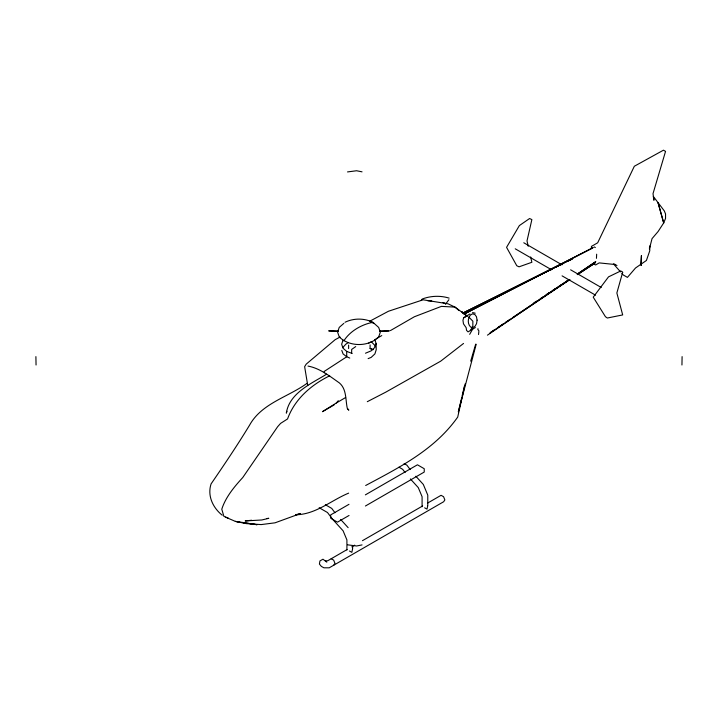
<?xml version="1.0" encoding="UTF-8"?>
<svg xmlns="http://www.w3.org/2000/svg" width="718" height="718" viewBox="0 0 718 718"><rect width="100%" height="100%" fill="white"/><g stroke="black" fill="none" stroke-linecap="round" stroke-linejoin="round"><path stroke-width="1.08" d="M596.658 254.19L596.452 258.336M478.87 331.554L478.52 334.552M477.964 328.664L477.856 329.535L478.879 330.756M681.947 365.004L682.1 356.613M469.904 313.999L463.64 317.805L462.957 320.327L463.478 323.854L466.144 327.668L466.556 330.379L468.073 331.887L475.37 327.534M649.44 247.961L649.763 245.969L649.763 250.788L646.415 260.472L640.564 264.511L641.425 255.599L641.425 265.22L640.384 264.637L635.529 267.993L627.442 277.381L623.278 274.976L621.905 273.423M352.484 549.297L351.847 552.339L349.469 551.029M427.65 506.082L427.013 509.125L424.643 507.823M465.102 383.95L457.716 417.077C434.767 449.639 399.809 467.238 365.677 485.494M461.647 397.916L458.344 411.854L476.178 344.299M462.159 395.771L464.447 386.122M649.368 249.002L652.043 238.627L658.092 231.537L663.692 222.939L665.541 218.443L665.541 213.892L664.276 210.859L653.353 196.454L653.927 200.259L653.012 193.645L665.55 151.381L663.468 150.179L634.335 166.253L597.672 242.801L591.417 246.409L591.417 248.563M470.685 361.172L475.693 344.155M342.989 340.233L341.66 344.245L342.989 348.167L346.659 351.371L352.206 353.489M374.778 339.551L376.106 343.482L374.778 347.494L371.107 350.878L365.48 353.22M286.967 411.279L286.329 413.137C289.354 393.024 311.37 383.6 326.591 374.195M342.791 347.548L345.95 344.084L348.23 342.657M343.85 340.879C349.953 331.115 361.71 324.437 372.902 322.301L378.682 327.444L380.325 332.174L378.682 336.913C368.576 347.099 349.334 347.045 339.237 336.868L337.604 332.129L339.237 327.399L343.85 323.378M577.425 274.626L595.141 262.806L595.68 261.693L578.017 273.585M469.671 334.337L472.965 328.557M470.38 330.558L472.821 326.286L472.875 321.188L468.719 316.952M333.753 565.192L334.965 563.37L333.682 560.148L331.178 558.757M421.134 300.537L422.265 299.029C430.665 295.78 440.529 295.412 449.127 298.132M445.438 304.333L448.894 299.711M334.13 404.925L322.427 411.683L336.284 403.013L338.304 400.698M463.541 343.455L440.69 361.172L385.79 392.145L367.293 401.694M355.733 346.579L351.658 349.442L351.658 352.96M487.45 335.162L568.853 279.903M577.182 274.258L595.68 261.693M490.627 332.407L494.343 329.903M498.059 327.399L503.641 323.647M505.499 322.391L510.148 319.268M512.939 317.383L568.719 279.841M489.757 333.107L569.966 279.598M533.725 302.96L536.534 301.129M540.277 298.697L543.077 296.875M545.886 295.053L549.629 292.621M552.438 290.79L569.284 279.849M578.636 273.764L594.549 263.434M546.613 294.434L549.414 292.603M552.214 290.781L555.947 288.349M558.748 286.527L562.481 284.095M564.348 282.874L569.015 279.832M578.349 273.755L595.141 262.806M329.679 375.81C311.208 384.839 294.676 399.181 287.55 418.944L280.585 423.396L277.624 426.734L242.783 477.506C234.391 486.651 225.64 497.08 221.781 509.206L223.89 516.368L228.405 518.208M336.284 403.013L345.645 397.503M368.711 343.114L370.371 342.154M375.999 338.905L381.761 335.584M390.395 330.603L414.376 316.755L441.399 306.38L454.988 307.107L467.427 316.207M307.062 383.304C288.124 397.081 261.693 403.292 249.658 425.02C237.47 445.088 224.348 464.555 211.074 483.905C207.152 495.842 212.95 507.805 222.239 515.237M348.993 504.323L330.675 514.896L330.675 518.234L337.469 522.157L349.038 515.479M365.381 494.855L417.436 464.797L424.239 468.719L424.239 472.058L365.426 506.01M347.09 549.566L327.65 560.794L325.407 560.785M351.793 546.856L354.701 545.168M362.464 540.69L422.633 505.957M427.479 503.156L441.067 495.312L443.571 496.703L444.855 499.925L443.643 501.747L329.203 567.821L323.899 567.794L321.368 566.403L319.42 564.07L319.932 560.938L322.974 559.205L326.816 562.167M465.955 316.548L463.64 317.805M340.108 337.029L335.18 339.659L306.2 364.143L304.638 366.665L307.753 385.512M369.698 321.251L388.447 311.253L423.117 299.801L448.032 303.813L454.988 307.107L459.017 310.58M593.247 247.45L464.007 314.152L592.745 248.024L463.227 313.075L553.273 268.424M555.274 267.428L563.28 263.461M568.279 260.975L572.282 258.992M462.859 313.021L572.219 258.983M348.652 493.131C331.025 500.41 315.866 514.438 295.807 514.788M368.119 358.632L371.17 357.393L374.895 353.911L376.223 349.72L376.106 343.482M345.017 322.256C353.714 318.047 364.223 318.065 372.902 322.301M362.043 544.908L356.577 545.994L347.521 544.818M295.69 514.734L300.501 513.532L275.039 522.821L261.217 524.58L246.301 523.628L235.351 521.394L225.533 517.139M347.521 171.925L356.577 170.749L362.043 171.835M251.632 520.236L245.197 520.954L261.846 519.976L268.792 518.306L266.647 518.549M594.244 246.938L595.339 247.566M379.741 331.249L389.3 330.863L379.741 331.195M427.829 300.797L431.751 300.968M308.004 366.081C319.725 368.208 329.777 376.196 339.399 382.945C346.758 389.192 345.412 399.8 347.306 408.425L348.822 410.166L347.638 408.856M338.259 331.195L328.7 330.863L338.259 331.249M615.245 264.538L599.198 262.896L595.59 264.987L593.086 263.542M239.704 522.058L235.351 521.394L257.08 524.714L241.876 522.39M472.561 312.563L475.217 313.192M442.835 302.547L445.205 303.346M371.098 322.283L374.069 323.423M370.093 344.936L370.093 348.454L372.992 349.603M349.765 358.067L346.758 356.765L343.096 353.938L341.777 350.402M370.093 348.454L372.956 349.72M640.402 264.628L641.425 265.22M614.455 264.08L616.95 265.525M523.781 242.765L562.023 264.852M570.63 269.815L601.226 287.487M515.237 248.805L551.568 269.78M562.086 275.856L595.554 295.179M404.162 463.613L406.918 465.192L410.157 469.536M398.975 467.185L402.681 469.321L405.087 472.543M325.326 504.709L331.743 508.407L334.983 512.751M319.16 507.725L327.507 512.535L332.317 518.97L343.105 530.817L346.911 539.927L346.911 549.943M466.862 316.064L461.934 311.836L465.129 314.592M371.206 341.678L374.886 345.421L375.254 346.614M415.839 476.24L423.315 484.444L427.775 495.133L427.775 505.813M410.373 478.915L418.28 487.603L422.085 496.712L422.085 506.737M340.664 519.455L348.14 527.658M613.405 263.82L620.531 271.871M324.554 372.759L324.168 371.448L346.758 356.765L346.659 351.371M528.224 246.247L527.012 240.907L531.867 219.6L529.606 218.514L519.356 225.596L506.567 247.351L516.78 265.741L519.042 266.827L531.867 262.285L530.656 256.936M36.053 365.004L35.9 356.613M352.61 545.824L352.61 549.028M348.616 345.071L348.616 348.589M477.084 320.138L476.537 323.701L474.903 326.448L472.713 327.623L470.604 327.031C467.373 323.854 467.723 318.514 470.371 315.085L472.561 313.82L474.822 314.502L476.465 316.71L477.084 320.138M622.685 272.248L616.861 292.998L622.685 314.924L607.329 318.02L605.445 316.71L593.221 297.162L608.523 276.861L620.801 270.937L622.685 272.248M663.692 222.939L658.038 202.638L663.692 222.939"/></g></svg>
